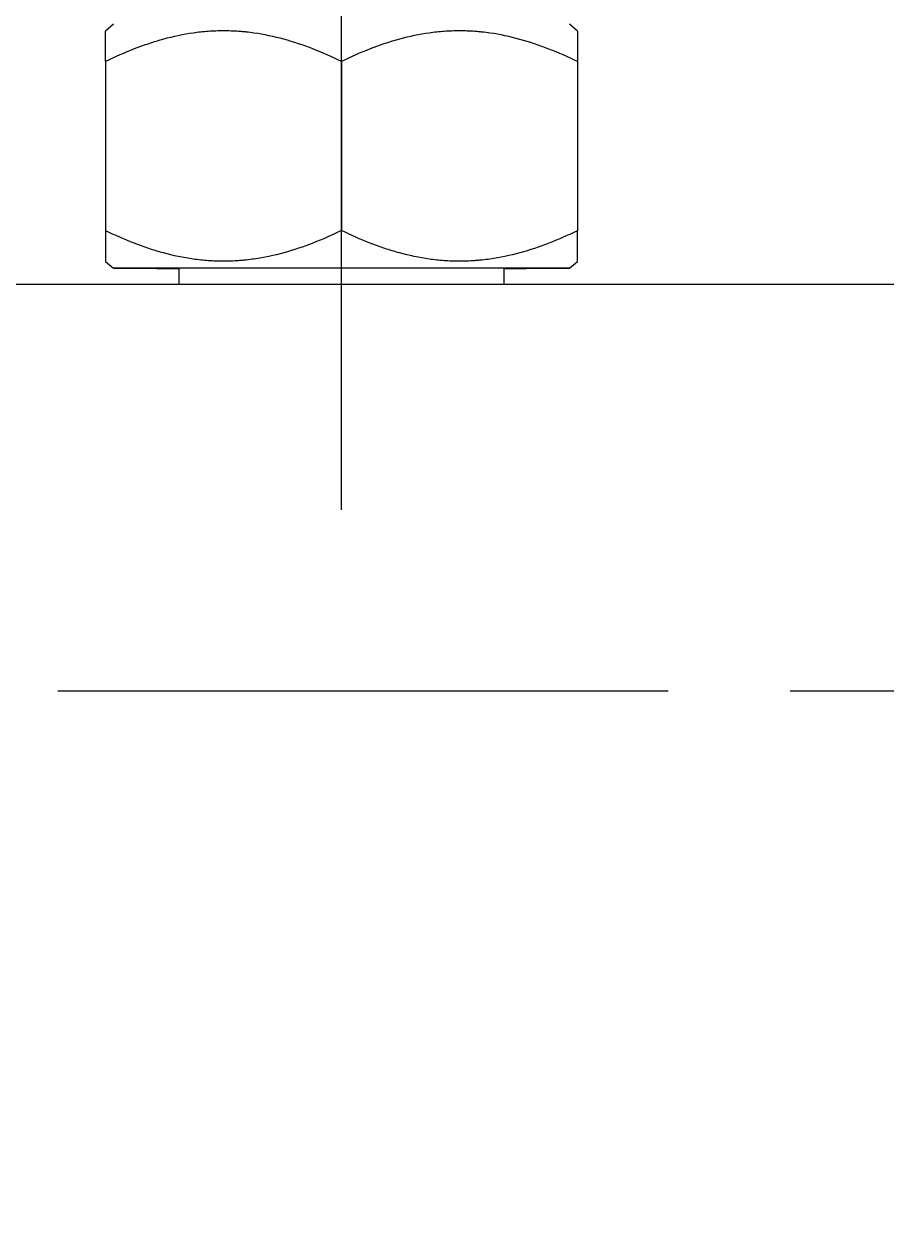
# Model space of a CAD drawing. Extents: x 6534 to 7663, y 0 to 827.
# Drawn here: x 6727.9 to 6780.9, y 604.1 to 678.5 of the extents above; entities that cross this region are included whole.
import ezdxf

# ---------------------------------------------------------------- set-up
doc = ezdxf.new("R2010")
doc.units = 0
doc.header["$LTSCALE"] = 30
doc.header["$MEASUREMENT"] = 0
doc.header["$PDMODE"] = 3
doc.header["$PDSIZE"] = -10
doc.linetypes.add('CENTER', pattern=[2, 1.25, -0.25, 0.25, -0.25])
doc.layers.get('0').update_dxf_attribs({"linetype": 'CONTINUOUS'})
doc.layers.get('DEFPOINTS').update_dxf_attribs({"linetype": 'CONTINUOUS'})
doc.layers.add('1', color=7, linetype='CONTINUOUS')
doc.layers.add('DEF_LAYER_ASSEM_MEMBER', color=7, linetype='CONTINUOUS')
doc.styles.add('Daelim Dimension', font='NanumGothic.ttf')
doc.dimstyles.new('DEFAULT', dxfattribs={"dimscale": 2, "dimtxt": 2, "dimasz": 2, "dimexe": 0, "dimexo": 2, "dimgap": 1, "dimtad": 1, "dimdec": 1, "dimzin": 9, "dimdsep": 46, "dimtxsty": 'Daelim Dimension', "dimcen": 0.5, "dimclrd": 252, "dimclre": 252, "dimclrt": 3, "dimadec": 1, "dimazin": 0, "dimtfac": 1, "dimtdec": 1, "dimtix": 1, "dimtmove": 0, "dimatfit": 3, "dimfxl": 1, "dimtolj": 1, "dimtzin": 1, "dimlwd": 9, "dimlwe": 9, "dimarcsym": 0})

# ---------------------------------------------------------------- blocks, each defined once
blk = doc.blocks.new('*D14')
at = {"color": 5, "lineweight": 9, "ltscale": 0.5, "transparency": 16777216}
for p, q in [((6675.131, 613.126), (6675.131, 529.774)), ((6980.731, 613.126), (6980.731, 529.774)), ((6679.131, 531.774), (6976.731, 531.774))]:
    blk.add_line(p, q, dxfattribs=at)
at = {"color": 5, "ltscale": 0.5, "transparency": 16777216}
for points in [[(6679.131, 532.441), (6679.131, 531.107), (6675.131, 531.774)], [(6976.731, 532.441), (6976.731, 531.107), (6980.731, 531.774)]]:
    blk.add_solid(points, dxfattribs=at)
at = {"layer": 'DEFPOINTS', "color": 0, "ltscale": 0.5, "transparency": 16777216}
for p in [(6675.131, 617.126), (6980.731, 617.126), (6980.731, 531.774)]:
    blk.add_point(p, dxfattribs=at)
at = {"color": 7, "ltscale": 0.5, "transparency": 16777216, "insert": (6827.931, 539.225), "char_height": 10, "attachment_point": 5, "style": 'Daelim Dimension'}
blk.add_mtext('\\A1;306', dxfattribs=at)

msp = doc.modelspace()

# ---------------------------------------------------------------- linework, layer by layer
at = {"layer": '1', "color": 7, "linetype": 'Continuous', "lineweight": 18}
for p, q in [((6733.431, 678.469), (6732.931, 678.05)), ((6761.931, 678.05), (6761.431, 678.469)), ((6732.931, 676.174), (6732.931, 665.777)), ((6747.431, 676.18), (6747.431, 665.783)), ((6761.931, 676.174), (6761.931, 665.777)), ((6732.931, 663.889), (6733.431, 663.469)), ((6737.431, 663.473), (6737.431, 662.486)), ((6757.431, 662.486), (6757.431, 663.473)), ((6761.431, 663.469), (6761.931, 663.889)), ((6701.131, 662.486), (6954.731, 662.486))]:
    msp.add_line(p, q, dxfattribs=at)
for major_axis, start_param, end_param in [((14, 0), 1.570796, 3.916781), ((-11.05, 0), 3.141593, 6.283185), ((-11.05, 0), 0, 0.439479), ((14, 0), 5.507997, 7.853982), ((-11.05, 0), 2.702113, 3.141593)]:
    msp.add_ellipse((6747.431, 663.469), major_axis=major_axis, ratio=0.000742, start_param=start_param, end_param=end_param, dxfattribs=at)
at = {"layer": '1', "color": 7, "linetype": 'Continuous', "lineweight": 13}
for centre, major_axis, start_param, end_param in [((6736.381, 663.769), (0.3, 0), 4.712389, 4.766926), ((6758.481, 663.769), (-0.3, 0), 1.51626, 1.570796)]:
    msp.add_ellipse(centre, major_axis=major_axis, ratio=1, start_param=start_param, end_param=end_param, dxfattribs=at)
at = {"layer": '1', "color": 7, "linetype": 'Continuous', "lineweight": 18}
for points, knots in [([(6747.431, 676.18), (6746.853, 676.46), (6746.269, 676.717), (6745.089, 677.175), (6744.493, 677.376), (6743.284, 677.707), (6742.672, 677.837), (6741.895, 677.948), (6741.661, 677.977), (6741.426, 678), (6741.268, 678.014), (6741.19, 678.02), (6740.797, 678.048), (6740.485, 678.059), (6739.862, 678.059), (6739.551, 678.047), (6738.933, 678.002), (6738.626, 677.969), (6737.706, 677.838), (6737.097, 677.709), (6736.191, 677.461), (6735.889, 677.369), (6735.439, 677.219), (6735.289, 677.167), (6735.065, 677.086), (6734.99, 677.058), (6734.84, 677.002), (6734.766, 676.974), (6734.097, 676.714), (6733.51, 676.454), (6732.931, 676.174)], [0, 0, 0, 0, 0.125, 0.125, 0.25, 0.25, 0.375, 0.375, 0.40625, 0.421875, 0.421875, 0.4375, 0.4375, 0.5, 0.5, 0.5625, 0.5625, 0.625, 0.625, 0.75, 0.75, 0.8125, 0.8125, 0.84375, 0.84375, 0.859375, 0.859375, 0.875, 0.875, 1, 1, 1, 1]), ([(6732.931, 676.174), (6732.931, 676.453), (6732.931, 676.711), (6732.931, 677.168), (6732.931, 677.368), (6732.931, 677.699), (6732.931, 677.829), (6732.931, 677.939), (6732.931, 677.968), (6732.931, 677.991), (6732.931, 678.005), (6732.931, 678.012), (6732.931, 678.039), (6732.931, 678.05), (6732.931, 678.05)], [0, 0, 0, 0, 0.250489, 0.250489, 0.500977, 0.500977, 0.751466, 0.751466, 0.814088, 0.845399, 0.845399, 0.87671, 0.87671, 1, 1, 1, 1]), ([(6761.931, 676.174), (6761.353, 676.454), (6760.769, 676.712), (6759.589, 677.171), (6758.993, 677.372), (6757.784, 677.704), (6757.172, 677.835), (6756.395, 677.946), (6756.161, 677.976), (6755.926, 677.999), (6755.768, 678.013), (6755.69, 678.02), (6755.297, 678.048), (6754.985, 678.059), (6754.362, 678.059), (6754.051, 678.048), (6753.433, 678.003), (6753.126, 677.97), (6752.206, 677.84), (6751.597, 677.711), (6750.691, 677.464), (6750.389, 677.373), (6749.939, 677.223), (6749.789, 677.171), (6749.565, 677.09), (6749.49, 677.063), (6749.34, 677.007), (6749.266, 676.978), (6748.597, 676.719), (6748.01, 676.46), (6747.431, 676.18)], [0, 0, 0, 0, 0.125, 0.125, 0.25, 0.25, 0.375, 0.375, 0.40625, 0.421875, 0.421875, 0.4375, 0.4375, 0.5, 0.5, 0.5625, 0.5625, 0.625, 0.625, 0.75, 0.75, 0.8125, 0.8125, 0.84375, 0.84375, 0.859375, 0.859375, 0.875, 0.875, 1, 1, 1, 1]), ([(6761.931, 678.05), (6761.931, 678.05), (6761.931, 678.05), (6761.931, 678.05), (6761.931, 678.039), (6761.931, 677.994), (6761.931, 677.962), (6761.931, 677.832), (6761.931, 677.703), (6761.931, 677.457), (6761.931, 677.365), (6761.931, 677.216), (6761.931, 677.164), (6761.931, 677.083), (6761.931, 677.055), (6761.931, 677), (6761.931, 676.971), (6761.931, 676.712), (6761.931, 676.454), (6761.931, 676.174)], [0, 0, 0, 0, 0.000269, 0.000269, 0.125235, 0.125235, 0.250201, 0.250201, 0.500134, 0.500134, 0.625101, 0.625101, 0.687584, 0.687584, 0.718826, 0.718826, 0.750067, 0.750067, 1, 1, 1, 1]), ([(6747.431, 665.783), (6746.853, 665.503), (6746.269, 665.245), (6745.089, 664.786), (6744.493, 664.585), (6743.284, 664.253), (6742.672, 664.122), (6741.895, 664.011), (6741.661, 663.981), (6741.426, 663.958), (6741.268, 663.944), (6741.19, 663.937), (6740.797, 663.909), (6740.485, 663.898), (6739.862, 663.898), (6739.551, 663.909), (6738.933, 663.954), (6738.626, 663.987), (6737.706, 664.117), (6737.097, 664.246), (6736.191, 664.493), (6735.889, 664.584), (6735.439, 664.734), (6735.289, 664.786), (6735.065, 664.867), (6734.99, 664.895), (6734.84, 664.95), (6734.766, 664.979), (6734.097, 665.238), (6733.51, 665.497), (6732.931, 665.777)], [0, 0, 0, 0, 0.125, 0.125, 0.25, 0.25, 0.375, 0.375, 0.40625, 0.421875, 0.421875, 0.4375, 0.4375, 0.5, 0.5, 0.5625, 0.5625, 0.625, 0.625, 0.75, 0.75, 0.8125, 0.8125, 0.84375, 0.84375, 0.859375, 0.859375, 0.875, 0.875, 1, 1, 1, 1]), ([(6732.931, 665.777), (6732.931, 665.496), (6732.931, 665.238), (6732.931, 664.779), (6732.931, 664.577), (6732.931, 664.245), (6732.931, 664.114), (6732.931, 664.002), (6732.931, 663.973), (6732.931, 663.949), (6732.931, 663.935), (6732.931, 663.929), (6732.931, 663.9), (6732.931, 663.889), (6732.931, 663.889), (6732.931, 663.889), (6732.931, 663.889)], [0, 0, 0, 0, 0.249971, 0.249971, 0.499942, 0.499942, 0.749913, 0.749913, 0.812405, 0.843652, 0.843652, 0.874898, 0.874898, 0.999883, 0.999883, 1, 1, 1, 1]), ([(6761.931, 665.777), (6761.353, 665.497), (6760.769, 665.24), (6759.589, 664.782), (6758.993, 664.581), (6757.784, 664.25), (6757.172, 664.12), (6756.395, 664.009), (6756.161, 663.98), (6755.926, 663.957), (6755.768, 663.943), (6755.69, 663.937), (6755.297, 663.909), (6754.985, 663.898), (6754.362, 663.898), (6754.051, 663.91), (6753.433, 663.955), (6753.126, 663.988), (6752.206, 664.119), (6751.597, 664.248), (6750.691, 664.496), (6750.389, 664.588), (6749.939, 664.738), (6749.789, 664.79), (6749.565, 664.871), (6749.49, 664.899), (6749.34, 664.955), (6749.266, 664.983), (6748.597, 665.244), (6748.01, 665.503), (6747.431, 665.783)], [0, 0, 0, 0, 0.125, 0.125, 0.25, 0.25, 0.375, 0.375, 0.40625, 0.421875, 0.421875, 0.4375, 0.4375, 0.5, 0.5, 0.5625, 0.5625, 0.625, 0.625, 0.75, 0.75, 0.8125, 0.8125, 0.84375, 0.84375, 0.859375, 0.859375, 0.875, 0.875, 1, 1, 1, 1]), ([(6761.931, 663.889), (6761.931, 663.889), (6761.931, 663.889), (6761.931, 663.889), (6761.931, 663.901), (6761.931, 663.946), (6761.931, 663.98), (6761.931, 664.111), (6761.931, 664.24), (6761.931, 664.489), (6761.931, 664.581), (6761.931, 664.731), (6761.931, 664.783), (6761.931, 664.864), (6761.931, 664.892), (6761.931, 664.948), (6761.931, 664.976), (6761.931, 665.237), (6761.931, 665.496), (6761.931, 665.777)], [0, 0, 0, 0, 0.002355, 0.002355, 0.12706, 0.12706, 0.251766, 0.251766, 0.501177, 0.501177, 0.625883, 0.625883, 0.688236, 0.688236, 0.719412, 0.719412, 0.750589, 0.750589, 1, 1, 1, 1])]:
    msp.add_open_spline(points, degree=3, knots=knots, dxfattribs=at)
at = {"layer": 'DEF_LAYER_ASSEM_MEMBER', "color": 1, "linetype": 'CENTER', "lineweight": 5}
for p, q in [((6747.431, 648.62), (6747.431, 751.047)), ((6670.002, 637.486), (7000.805, 637.486))]:
    msp.add_line(p, q, dxfattribs=at)

# ---------------------------------------------------------------- dimensions: what is measured, and where the dimension line sits
at = {"color": 5, "ltscale": 0.5}
dim = msp.add_linear_dim(base=(6980.731, 531.774), p1=(6675.131, 617.126), p2=(6980.731, 617.126), dimstyle='DEFAULT', override={"dimtxt": 5, "dimexe": 1, "dimdec": 0, "dimclrd": 5, "dimclre": 5, "dimclrt": 7}, dxfattribs=at)
dim.commit()
dim.dimension.update_dxf_attribs({"geometry": '*D14', "text_midpoint": (6827.931, 539.225)})

doc.saveas('drawing.dxf')
